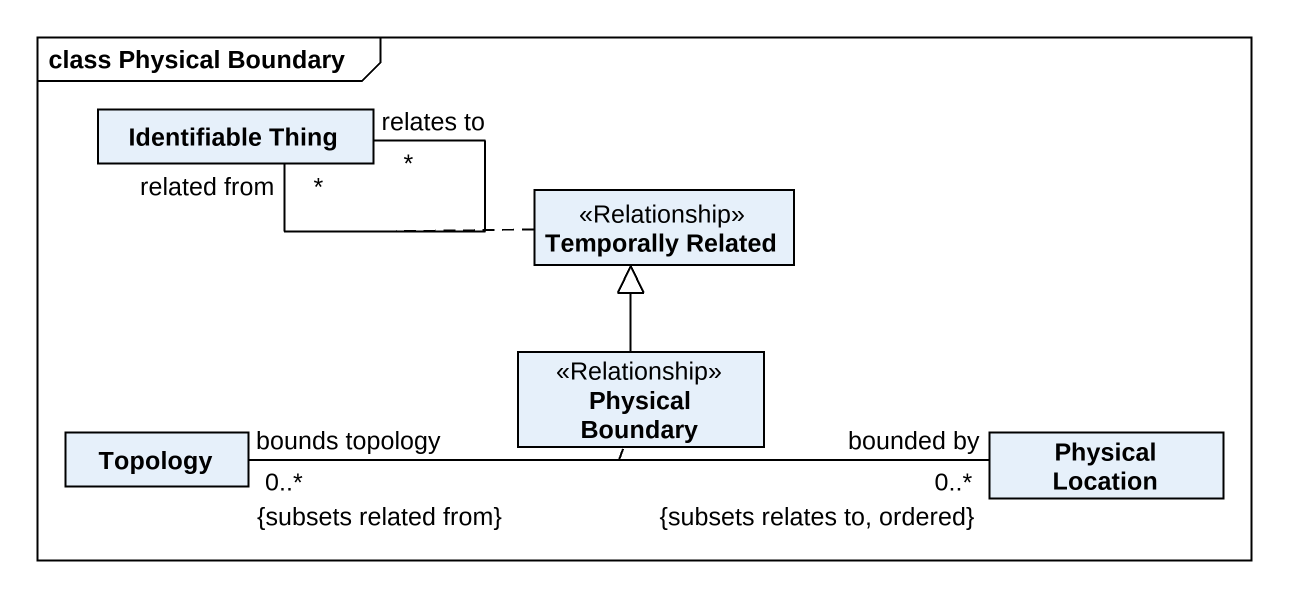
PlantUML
@startuml
mainframe class Physical Boundary
hide circle
hide empty members
class "Identifiable Thing" as Identifiable_Thing
class "Temporally Related" as Temporally_Related <<Relationship>>
class "Physical Boundary" as Physical_Boundary <<Relationship>>
class Topology
class "Physical Location" as Physical_Location
Identifiable_Thing "related from\n*" -- "relates to\n*" Identifiable_Thing
(Identifiable_Thing, Identifiable_Thing) .. Temporally_Related
Physical_Boundary -up-|> Temporally_Related
Topology "bounds topology\n0..*\n{subsets related from}" -right- "bounded by\n0..*\n{subsets relates to, ordered}" Physical_Location
(Topology, Physical_Location) .. Physical_Boundary
@enduml
